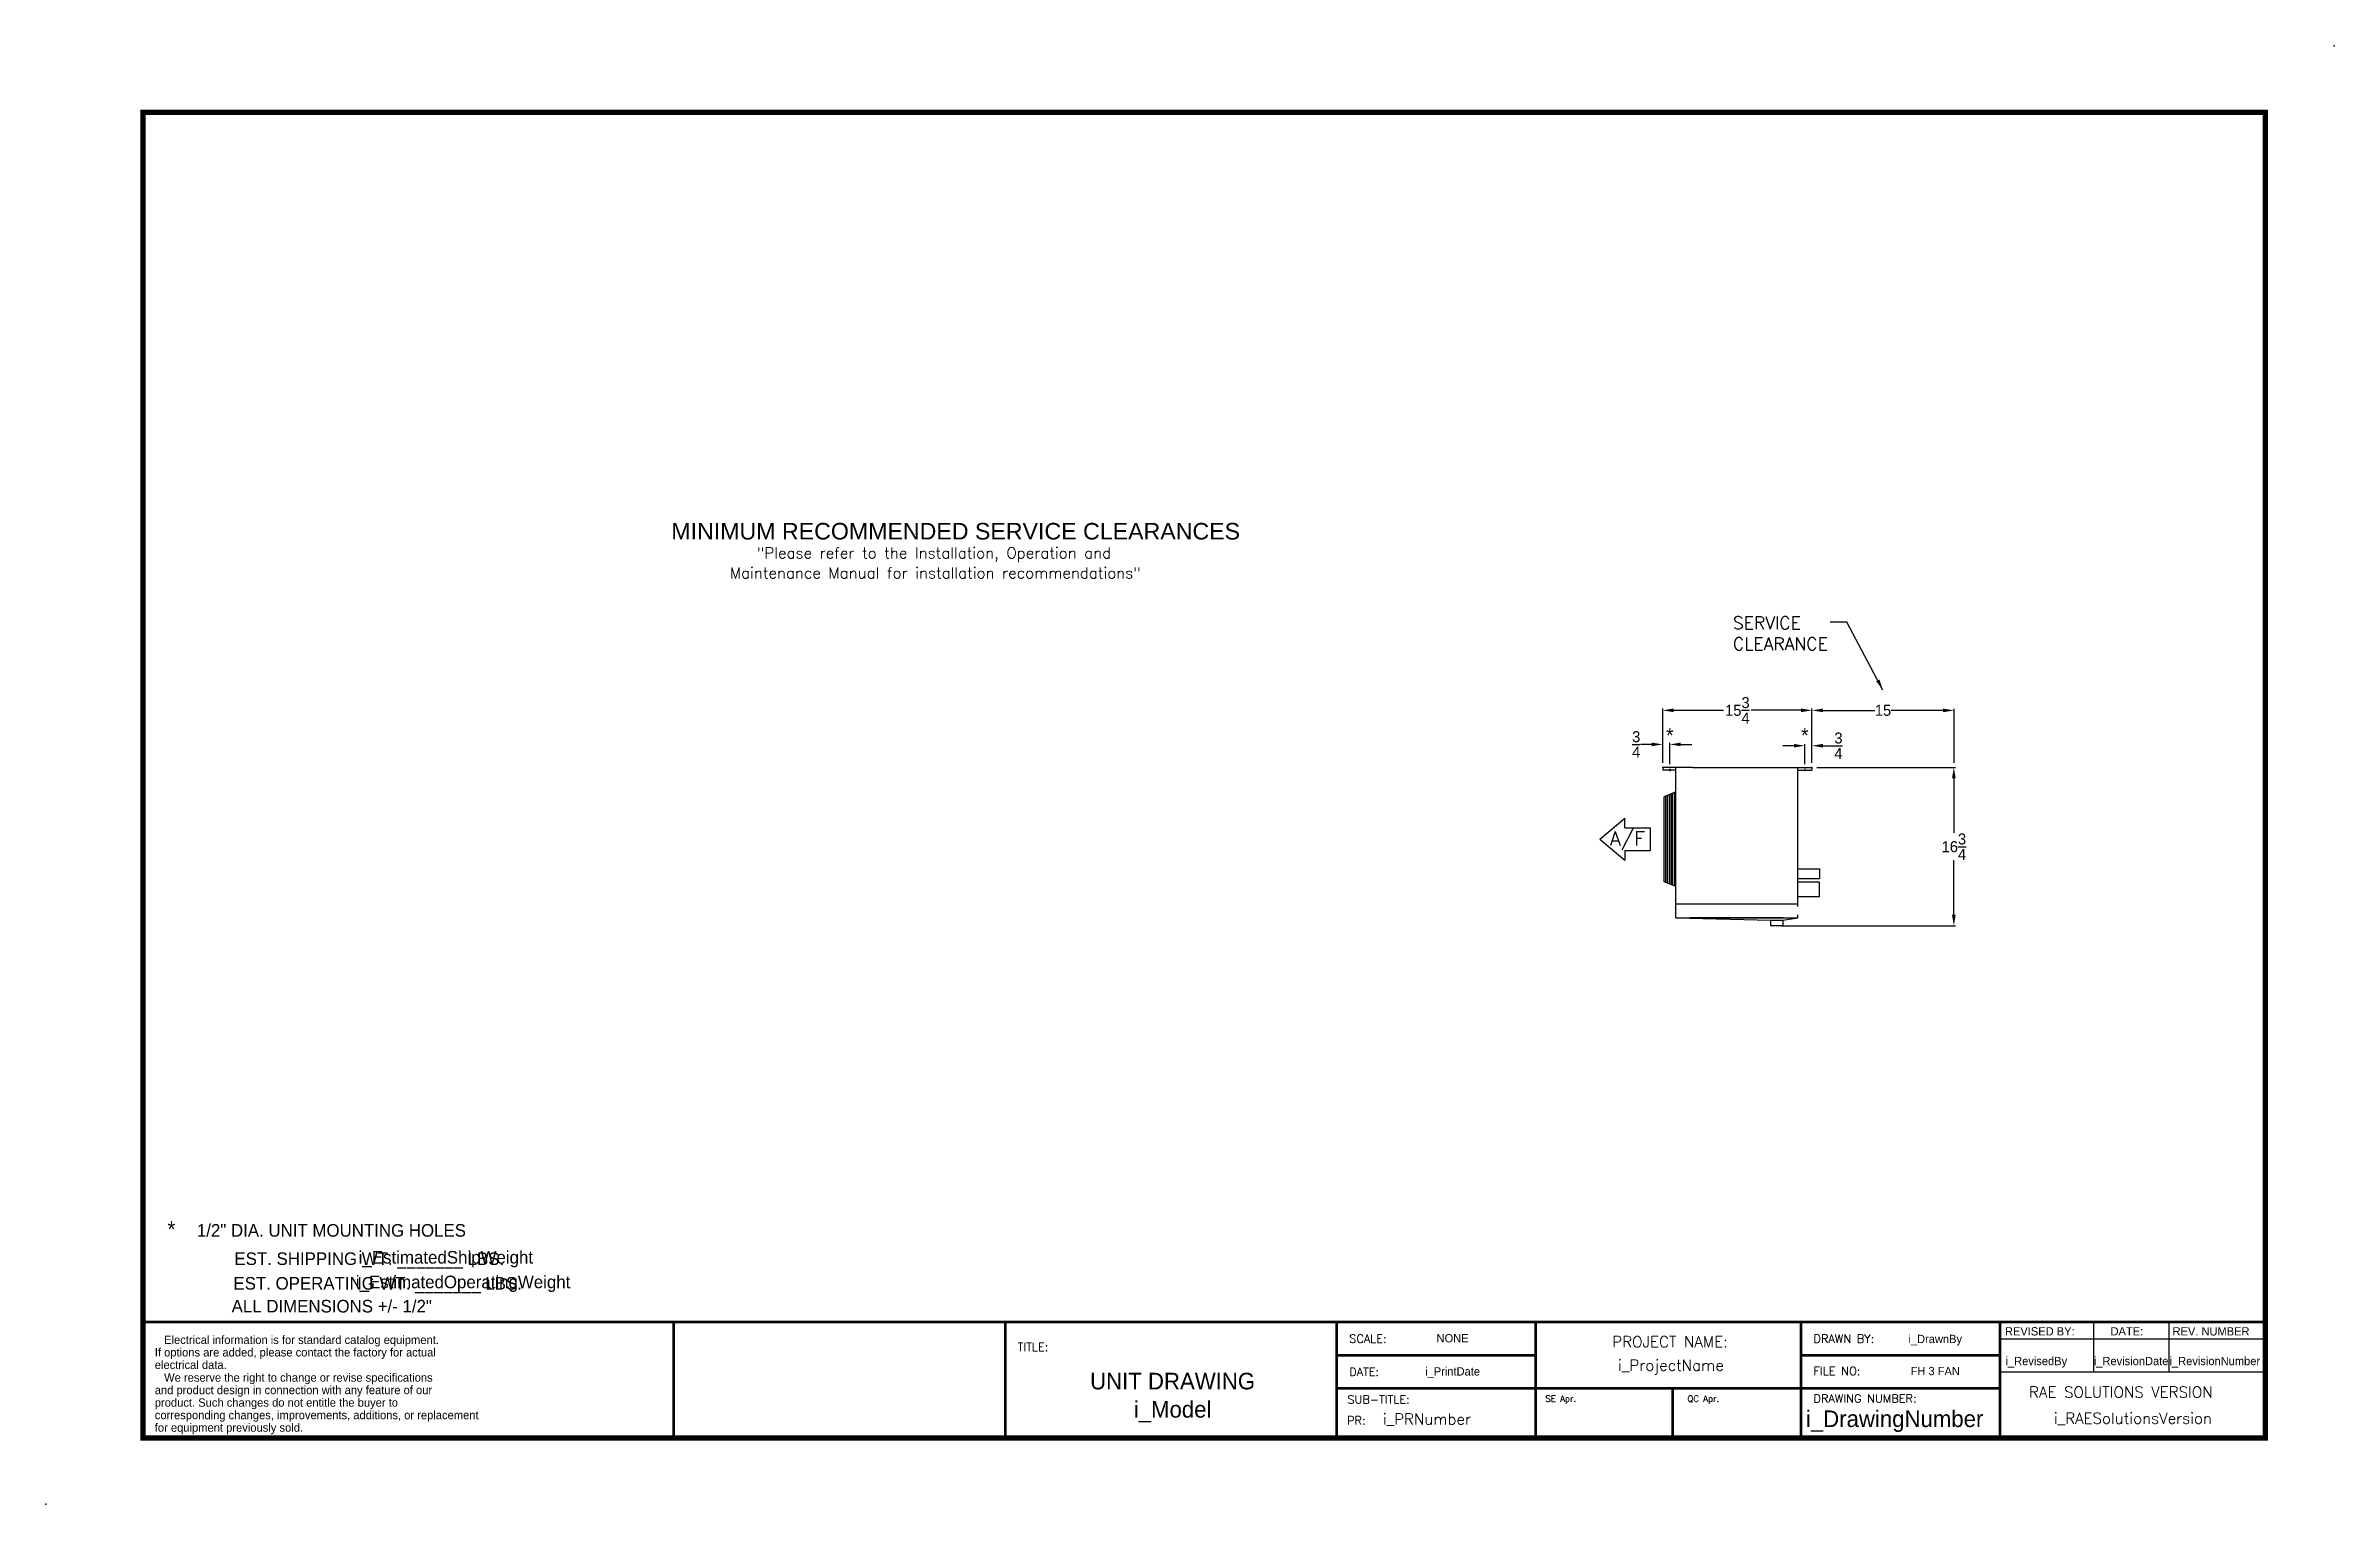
# Model space of a CAD drawing. Extents: x -10 to 231, y -7 to 147.
import ezdxf
from ezdxf.enums import TextEntityAlignment as Align

# ---------------------------------------------------------------- set-up
doc = ezdxf.new("R2010")
doc.units = 0
doc.header["$MEASUREMENT"] = 0
doc.layers.get('0').update_dxf_attribs({"linetype": 'CONTINUOUS'})
doc.layers.get('Defpoints').update_dxf_attribs({"linetype": 'CONTINUOUS'})
doc.styles.add('dimentions', font='arial.ttf')
doc.styles.add('SIMPLEX', font='SIMPLEX')
doc.dimstyles.get("Standard").update_dxf_attribs({"dimtxt": 1.162, "dimasz": 1.162, "dimexe": 0.18, "dimexo": 0.5, "dimgap": 0.09, "dimtad": 0, "dimtih": 1, "dimtoh": 1, "dimdec": 3, "dimzin": 0, "dimdsep": 46, "dimlunit": 5, "dimtxsty": 'STANDARD', "dimcen": 0.09, "dimadec": 0, "dimazin": 0, "dimtfac": 1, "dimtdec": 3, "dimtofl": 0, "dimtmove": 0, "dimatfit": 3, "dimfxl": 1, "dimtolj": 1, "dimtzin": 0, "dimarcsym": 0})

# ---------------------------------------------------------------- blocks, each defined once
blk = doc.blocks.new('*D22')
at = {"color": 0, "lineweight": -2}
for p, q in [((160.4, 71.31), (160.4, 77.03)), ((161.56, 76.85), (166.83, 76.85)), ((174.99, 76.85), (169.72, 76.85)), ((176.15, 71.31), (176.15, 77.03))]:
    blk.add_line(p, q, dxfattribs=at)
at = {"color": 0}
for points in [[(161.56, 77.04), (161.56, 76.65), (160.4, 76.85)], [(174.99, 77.04), (174.99, 76.65), (176.15, 76.85)]]:
    blk.add_solid(points, dxfattribs=at)
at = {"layer": 'Defpoints', "color": 0}
for p in [(176.15, 76.85), (160.4, 70.81), (176.15, 70.81)]:
    blk.add_point(p, dxfattribs=at)
at = {"color": 0, "insert": (168.28, 76.85), "char_height": 1.162, "attachment_point": 5}
blk.add_mtext('\\A1;15{\\H1x;\\S3/4;}', dxfattribs=at)
blk = doc.blocks.new('*D20')
at = {"color": 0, "lineweight": -2}
for p, q in [((176.15, 71.31), (176.15, 77.02)), ((177.31, 76.84), (182.79, 76.84)), ((189.99, 76.84), (184.52, 76.84)), ((191.15, 71.31), (191.15, 77.02))]:
    blk.add_line(p, q, dxfattribs=at)
at = {"color": 0}
for points in [[(177.31, 77.03), (177.31, 76.65), (176.15, 76.84)], [(189.99, 77.03), (189.99, 76.65), (191.15, 76.84)]]:
    blk.add_solid(points, dxfattribs=at)
at = {"layer": 'Defpoints', "color": 0}
for p in [(191.15, 76.84), (176.15, 70.81), (191.15, 70.81)]:
    blk.add_point(p, dxfattribs=at)
at = {"color": 0, "insert": (183.65, 76.84), "char_height": 1.162, "attachment_point": 5}
blk.add_mtext('\\A1;15', dxfattribs=at)
blk = doc.blocks.new('*D21')
at = {"color": 0, "lineweight": -2}
for p, q in [((176.65, 70.81), (191.31, 70.81)), ((191.13, 69.65), (191.13, 63.9)), ((191.13, 55.26), (191.13, 61.01)), ((172.95, 54.1), (191.31, 54.1))]:
    blk.add_line(p, q, dxfattribs=at)
at = {"color": 0}
for points in [[(190.93, 69.65), (191.32, 69.65), (191.13, 70.81)], [(190.93, 55.26), (191.32, 55.26), (191.13, 54.1)]]:
    blk.add_solid(points, dxfattribs=at)
at = {"layer": 'Defpoints', "color": 0}
for p in [(176.15, 70.81), (191.13, 70.81), (172.45, 54.1)]:
    blk.add_point(p, dxfattribs=at)
at = {"color": 0, "insert": (191.13, 62.45), "char_height": 1.162, "attachment_point": 5}
blk.add_mtext('\\A1;16{\\H1x;\\S3/4;}', dxfattribs=at)
blk = doc.blocks.new('*D27')
at = {"color": 0, "lineweight": -2}
for p, q in [((159.24, 73.25), (158.08, 73.25)), ((160.4, 71.31), (160.4, 73.43)), ((161.15, 71.18), (161.15, 73.43)), ((162.31, 73.25), (163.48, 73.25))]:
    blk.add_line(p, q, dxfattribs=at)
at = {"color": 0}
for points in [[(159.24, 73.44), (159.24, 73.06), (160.4, 73.25)], [(162.31, 73.44), (162.31, 73.06), (161.15, 73.25)]]:
    blk.add_solid(points, dxfattribs=at)
at = {"layer": 'Defpoints', "color": 0}
for p in [(160.4, 73.25), (160.4, 70.81), (161.15, 70.68)]:
    blk.add_point(p, dxfattribs=at)
at = {"color": 0, "insert": (157.6, 73.25), "char_height": 1.162, "attachment_point": 5}
blk.add_mtext('\\A1;{\\H1x;\\S3/4;}', dxfattribs=at)
blk = doc.blocks.new('*D28')
at = {"color": 0, "lineweight": -2}
for p, q in [((174.24, 73.11), (173.08, 73.11)), ((175.4, 71.18), (175.4, 73.29)), ((176.15, 71.31), (176.15, 73.29)), ((177.31, 73.11), (178.48, 73.11))]:
    blk.add_line(p, q, dxfattribs=at)
at = {"color": 0}
for points in [[(174.24, 73.3), (174.24, 72.92), (175.4, 73.11)], [(177.31, 73.3), (177.31, 72.92), (176.15, 73.11)]]:
    blk.add_solid(points, dxfattribs=at)
at = {"layer": 'Defpoints', "color": 0}
for p in [(176.15, 73.11), (175.4, 70.68), (176.15, 70.81)]:
    blk.add_point(p, dxfattribs=at)
at = {"color": 0, "insert": (178.95, 73.11), "char_height": 1.162, "attachment_point": 5}
blk.add_mtext('\\A1;{\\H1x;\\S3/4;}', dxfattribs=at)

msp = doc.modelspace()

# ---------------------------------------------------------------- linework, layer by layer
at = {"color": 0}
for p, q in [((160.4015, 70.8115), (160.4015, 70.5456)), ((163.5918, 70.8115), (160.4015, 70.8115)), ((161.7725, 70.5456), (160.4015, 70.5456)), ((161.1511, 70.6786), (161.1511, 70.4127)), ((161.7725, 54.9365), (161.7725, 70.8115)), ((163.5918, 70.8115), (176.1515, 70.8115)), ((172.9612, 70.8115), (176.1515, 70.8115)), ((174.6475, 56.1193), (174.6475, 70.8115)), ((174.6475, 70.5456), (176.1515, 70.5456)), ((175.3995, 70.6786), (175.3995, 70.4127)), ((176.1515, 70.8115), (176.1515, 70.5456)), ((161.7725, 68.2437), (160.5624, 67.7251)), ((160.5624, 58.7514), (160.5624, 67.7251)), ((160.7354, 58.6772), (160.7354, 67.7992)), ((160.9084, 58.6031), (160.9084, 67.8734)), ((161.0814, 67.9475), (161.0814, 58.5289)), ((161.2544, 68.0217), (161.2544, 58.4548)), ((161.4275, 58.3806), (161.4275, 68.0958)), ((161.6005, 68.17), (161.6005, 58.3065)), ((153.7567, 63.2382), (156.4167, 65.4547)), ((156.4167, 64.4573), (156.4167, 65.4547)), ((153.7567, 63.2382), (156.4167, 61.0217)), ((156.4167, 64.4573), (159.0766, 64.4573)), ((159.0766, 64.4573), (159.0766, 62.0191)), ((156.4167, 62.0191), (156.4167, 61.0217)), ((159.0766, 62.0191), (156.4167, 62.0191)), ((161.7725, 58.2327), (160.5624, 58.7514)), ((174.6475, 60.1065), (176.9612, 60.1065)), ((174.6475, 59.1065), (176.9612, 59.1065)), ((176.9612, 58.6952), (174.6475, 58.6952)), ((176.9612, 60.1065), (176.9612, 59.1065)), ((176.9612, 57.1952), (176.9612, 58.6952)), ((161.7725, 57.8811), (161.7725, 57.8811)), ((161.7725, 56.4288), (174.6475, 56.4288)), ((174.6475, 57.1952), (176.9612, 57.1952)), ((161.7725, 54.9365), (174.6475, 54.9365)), ((161.7725, 54.9365), (171.823, 54.6865)), ((173.0676, 54.9365), (163.3525, 54.9365)), ((173.0676, 54.6865), (174.6475, 54.9365)), ((174.6475, 54.9365), (174.6475, 55.2443)), ((56, 0), (56, 12.25)), ((91, 0), (91, 12.25)), ((126, 12.25), (196, 12.25)), ((126, 0), (126, 12.25)), ((147, 12.25), (147, 0)), ((175, 12.25), (175, 5.25)), ((196, 12.25), (196, 0)), ((196, 12.25), (224, 12.25)), ((196, 12.25), (196, 10.5)), ((205.8796, 12.25), (205.8796, 7)), ((213.836, 12.25), (213.836, 7)), ((196, 10.5), (224, 10.5)), ((147, 8.75), (126, 8.75)), ((175, 8.75), (196, 8.75)), ((175, 5.25), (175, 8.75)), ((196, 5.25), (126, 5.25)), ((161.4375, 5.25), (161.4375, 0)), ((175, 5.25), (175, 0)), ((196, 7), (224, 7))]:
    msp.add_line(p, q, dxfattribs=at)
for points, const_width in [([(0, 0), (224, 0), (224, 140), (0, 140), (0, 0)], 0.56), ([(56.3311, 12.25), (0, 12.25)], 0.28), ([(224, 12.25), (56, 12.25), (56, 0)], 0.28), ([(91, 12.25), (91, 0)], 0.28), ([(126, 12.25), (126, 0)], 0.28), ([(147, 12.25), (147, 0)], 0.28), ([(175, 12.25), (175, 0)], 0.28), ([(196, 0), (196, 12.25), (224, 12.25)], 0.28), ([(147, 8.75), (126, 8.75)], 0.28), ([(196, 8.75), (175, 8.75), (175, 0)], 0.28), ([(196, 5.25), (126, 5.25)], 0.28), ([(161.4375, 5.25), (161.4375, 0)], 0.28)]:
    msp.add_lwpolyline(points, dxfattribs=dict(at, const_width=const_width))
msp.add_lwpolyline([(171.823, 54.6865), (173.0676, 54.6865), (173.0676, 54.0956), (171.823, 54.0956)], close=True, dxfattribs=at)
for p in [(231.2778, 147.0188), (160.4015, 70.8115), (176.1515, 70.8115), (176.1515, 70.8115), (176.1515, 70.8115), (163.3525, 54.9365), (163.3525, 54.9365), (173.0676, 54.9365), (173.0676, 54.9365), (173.0676, 54.9365), (173.0676, 54.9365), (196, 0), (-10.2721, -6.9812)]:
    msp.add_point(p, dxfattribs=at)

# ---------------------------------------------------------------- texts
at = {"color": 0, "lineweight": 30}
for s, height, style, p in [('MINIMUM RECOMMENDED SERVICE CLEARANCES', 1.75, 'dimentions', (55.757, 94.8851)), ('SE Apr.', 0.65625, 'SIMPLEX', (148.0281, 3.8356)), ('QC Apr.', 0.65625, 'SIMPLEX', (163.0163, 3.8356))]:
    msp.add_text(s, height=height, dxfattribs=dict(at, style=style)).set_placement(p)
at = {"color": 0, "style": 'SIMPLEX'}
for s, p in [('Maintenance Manual for installation recommendations"', (83.6172, 90.7773)), ('"Please refer to the Installation, Operation and', (83.4786, 92.8835)), ('PROJECT NAME:', (161.1758, 9.5959)), ('i_ProjectName', (161.2641, 7.1088)), ('i_RAESolutionsVersion', (210.0289, 1.5142))]:
    msp.add_text(s, height=1.162, dxfattribs=at).set_placement(p, align=Align.CENTER)
at = {"color": 0}
for s, height, p in [('*', 1.5199, (161.1512, 73.4519)), ('*', 1.5199, (175.3996, 73.4519)), ('*', 1.6368, (2.9963, 21.2475)), ('EST. SHIPPING WT. _______ LBS.', 1.33, (23.8756, 18.2817)), ('i_EstimatedShipWeight', 1.331526, (31.9594, 18.427)), ('EST. OPERATING WT. _______ LBS.', 1.33, (24.7587, 15.6802)), ('i_EstimatedOperatingWeight', 1.33, (33.7793, 15.8255)), ('ALL DIMENSIONS +/- 1/2"', 1.33, (19.9159, 13.2665)), ('NONE', 0.875, (138.2175, 10.1087)), ('i_DrawnBy', 0.875, (189.1643, 10.0337)), ('i_PrintDate', 0.875, (138.2175, 6.6087)), ('FH 3 FAN', 0.875, (189.1643, 6.6483)), ('i_RevisedBy', 0.875, (199.8344, 7.7019)), ('i_RevisionDate', 0.875, (209.8377, 7.7019)), ('i_RevisionNumber', 0.875, (218.6738, 7.7019)), ('UNIT DRAWING', 1.75, (108.6654, 5.1473)), ('i_Model', 1.75, (108.6654, 2.1647)), ('i_DrawingNumber', 1.75, (184.8791, 1.1709))]:
    msp.add_text(s, height=height, dxfattribs=at).set_placement(p, align=Align.CENTER)
at = {"color": 0, "style": 'SIMPLEX'}
for s, height, p in [('A/F', 1.494, (154.8152, 62.5669)), ('TITLE:', 0.875, (92.3125, 9.1875)), ('SCALE:', 0.875, (127.3125, 10.0625)), ('DRAWN BY:', 0.875, (176.3125, 10.0625)), ('DATE:', 0.875, (127.3125, 6.5625)), ('FILE NO:', 0.875, (176.3125, 6.6471)), ('RAE SOLUTIONS VERSION', 1.162, (199.0677, 4.2752)), ('SUB-TITLE:', 0.875, (127.1229, 3.6399)), ('i_PRNumber', 1.162, (130.8588, 1.4271)), ('DRAWING NUMBER:', 0.875, (176.3125, 3.7461))]:
    msp.add_text(s, height=height, dxfattribs=at).set_placement(p)
at = {"color": 0}
for s, height, p in [('1/2" DIA. UNIT MOUNTING HOLES', 1.33, (5.6802, 21.2705)), ('REVISED BY:', 0.875, (196.5252, 10.8394)), ('DATE:', 0.875, (207.6677, 10.8394)), ('REV. NUMBER', 0.875, (214.2111, 10.8394))]:
    msp.add_text(s, height=height, dxfattribs=at).set_placement(p)
at = {"color": 0, "lineweight": 25}
for s, p in [('   Electrical information is for standard catalog equipment.', (1.235, 9.942)), ('electrical data.', (1.235, 7.2993)), ('If options are added, please contact the factory for actual', (1.235, 8.6206)), ('and product design in connection with any feature of our', (1.235, 4.6399)), ('   We reserve the right to change or revise specifications', (1.235, 5.9613)), ('corresponding changes, improvements, additions, or replacement ', (1.235, 1.9972)), ('product. Such changes do not entitle the buyer to', (1.235, 3.3186)), ('for equipment previously sold.', (1.235, 0.6759))]:
    msp.add_text(s, height=0.880898, dxfattribs=at).set_placement(p)
at = {"color": 0, "style": 'SIMPLEX'}
msp.add_text('PR:', height=0.875, dxfattribs=at).set_placement((129.0266, 1.4271), align=Align.RIGHT)
at = {"color": 0, "insert": (167.8024, 86.7467), "char_height": 1.328, "width": 5.820281, "attachment_point": 1, "style": 'SIMPLEX'}
msp.add_mtext('SERVICE\\PCLEARANCE', dxfattribs=at)

# ---------------------------------------------------------------- dimensions: what is measured, and where the dimension line sits
at = {"color": 0}
for base, p1, p2, picture, middle in [((176.1515, 76.8486), (160.4015, 70.8115), (176.1515, 70.8115), '*D22', (168.2765, 76.8486)), ((191.1515, 76.8391), (176.1515, 70.8115), (191.1515, 70.8115), '*D20', (183.6515, 76.8391)), ((160.4015, 73.2494), (161.1511, 70.6786), (160.4015, 70.8115), '*D27', (157.6002, 73.2494)), ((176.1515, 73.1101), (175.3995, 70.6786), (176.1515, 70.8115), '*D28', (178.9528, 73.1101))]:
    dim = msp.add_linear_dim(base=base, p1=p1, p2=p2, dimstyle='Standard', dxfattribs=at)
    dim.commit()
    dim.dimension.update_dxf_attribs({"geometry": picture, "text_midpoint": middle})
dim = msp.add_linear_dim(base=(191.1263, 70.8115), p1=(172.4453, 54.0956), p2=(176.1515, 70.8115), angle=90, dimstyle='Standard', dxfattribs=at)
dim.commit()
dim.dimension.update_dxf_attribs({"geometry": '*D21', "text_midpoint": (191.1263, 62.4535)})

# ---------------------------------------------------------------- leaders
msp.add_leader([(183.6497, 78.9754), (179.8464, 86.1711), (178.06, 86.1711)], dimstyle='Standard', override={"dimgap": 0.09, "dimtad": 0}, dxfattribs=at)

doc.saveas('drawing.dxf')
